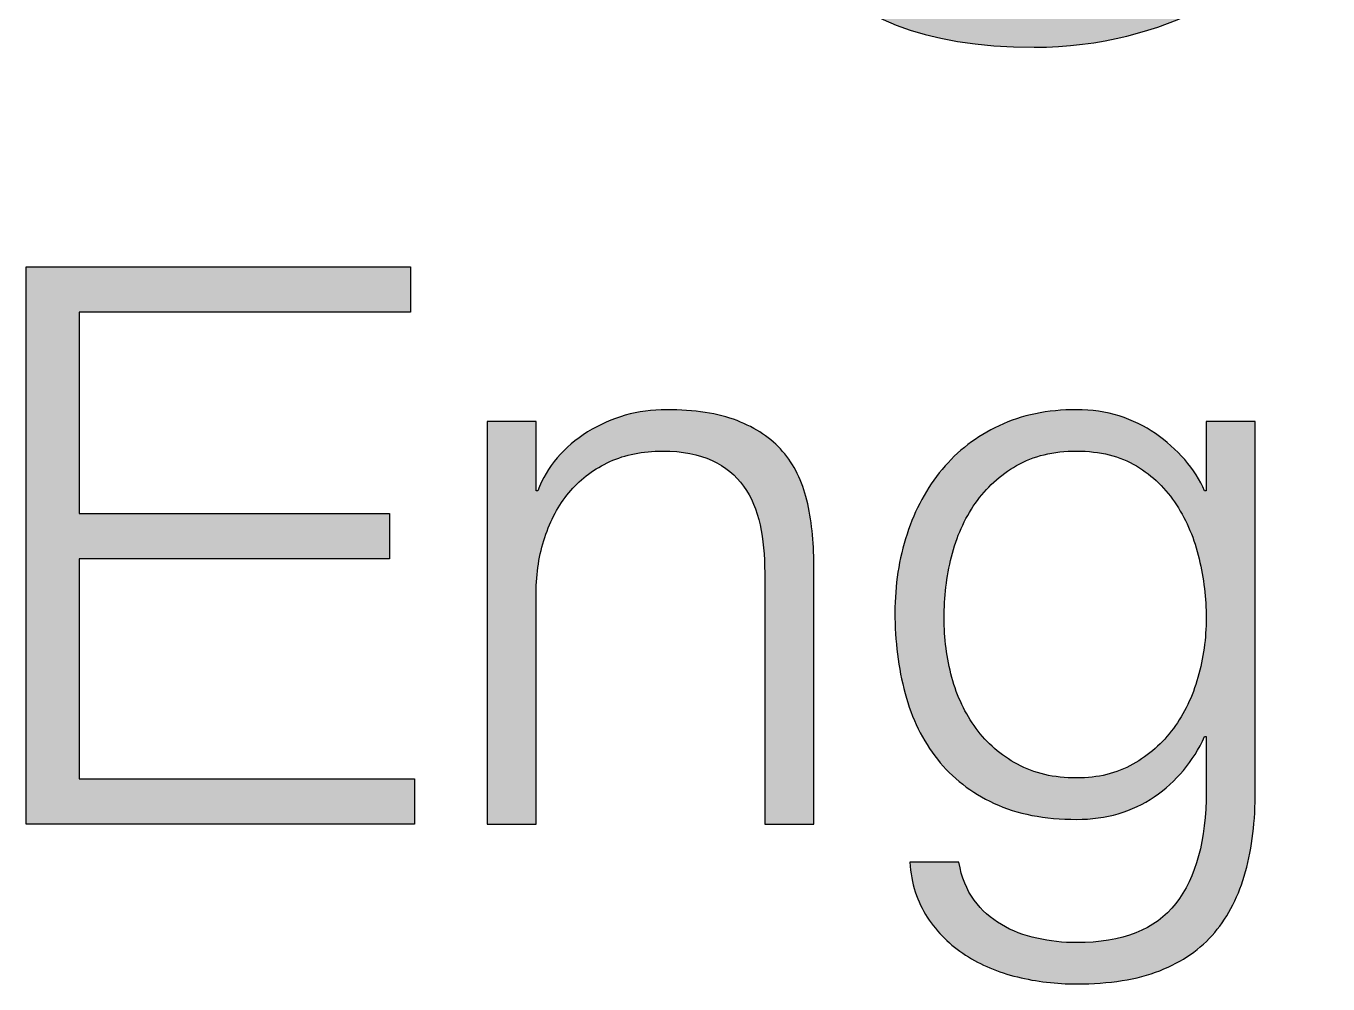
# Paper-space layout 'A1mask' of a CAD drawing. Extents: x 20 to 830, y 20 to 585.
# Drawn here: x 701.65 to 711.02, y 99.22 to 106.11 of the extents above; entities that cross this region are included whole.
import ezdxf
from ezdxf.enums import TextEntityAlignment as Align

# ---------------------------------------------------------------- set-up
doc = ezdxf.new("R2010")
doc.units = 0
doc.layers.get('0').update_dxf_attribs({"linetype": 'CONTINUOUS'})
doc.layers.get('Defpoints').update_dxf_attribs({"linetype": 'CONTINUOUS'})
doc.layers.add('JPP_Mask', color=7, linetype='CONTINUOUS')
doc.styles.add('JPP', font='arial.ttf')

# ---------------------------------------------------------------- blocks, each defined once
blk = doc.blocks.new('A1mask')
at = {"true_color": 0x0081c6}
h = blk.add_hatch(color=142, dxfattribs=at)
edge = h.paths.add_edge_path()
edge.add_spline(control_points=[(693.342, 93.8898), (693.342, 93.8898), (693.342, 97.4217), (693.342, 97.4217), (693.342, 97.8185), (693.3609, 97.8749), (693.6818, 97.8749)], knot_values=[0, 0, 0, 0, 1, 1, 1, 2, 2, 2, 2], degree=3, periodic=0)
edge.add_spline(control_points=[(693.6818, 97.8749), (693.6818, 97.8749), (694.2153, 97.8749), (694.7488, 97.8749)], knot_values=[19.5, 19.5, 19.5, 19.5, 20, 20, 20, 20], degree=3, periodic=0)
edge.add_spline(control_points=[(694.7488, 97.8749), (695.2822, 97.8749), (695.8157, 97.8749), (695.8157, 97.8749), (695.9857, 97.9882), (696.0237, 98.4984), (695.7966, 98.6686)], knot_values=[18, 18, 18, 18, 18.5, 18.5, 18.5, 19.5, 19.5, 19.5, 19.5], degree=3, periodic=0)
edge.add_spline(control_points=[(695.7966, 98.6686), (695.7966, 98.6686), (693.7002, 98.6686), (693.7002, 98.6686), (693.3798, 98.6686), (693.3609, 98.6872), (693.3609, 99.0272)], knot_values=[16, 16, 16, 16, 17, 17, 17, 18, 18, 18, 18], degree=3, periodic=0)
edge.add_spline(control_points=[(693.3609, 99.0272), (693.3609, 99.0272), (693.3609, 99.8768), (693.3609, 99.8768), (693.285, 100.0092), (693.0587, 100.0092), (692.9641, 99.9715)], knot_values=[14, 14, 14, 14, 15, 15, 15, 16, 16, 16, 16], degree=3, periodic=0)
edge.add_spline(control_points=[(692.9641, 99.9715), (692.7749, 99.5937), (692.4163, 99.0837), (692.1707, 98.857)], knot_values=[13, 13, 13, 13, 14, 14, 14, 14], degree=3, periodic=0)
edge.add_spline(control_points=[(692.1707, 98.857), (691.9816, 98.6872), (691.5103, 98.4409), (690.9617, 98.2712)], knot_values=[12, 12, 12, 12, 13, 13, 13, 13], degree=3, periodic=0)
edge.add_spline(control_points=[(690.9617, 98.2712), (690.8863, 98.158), (690.9054, 97.9505), (691.019, 97.8749)], knot_values=[11, 11, 11, 11, 12, 12, 12, 12], degree=3, periodic=0)
edge.add_spline(control_points=[(691.019, 97.8749), (691.019, 97.8749), (691.5476, 97.8749), (691.5476, 97.8749), (691.9253, 97.8749), (691.9439, 97.8371), (691.9439, 97.327)], knot_values=[9, 9, 9, 9, 10, 10, 10, 11, 11, 11, 11], degree=3, periodic=0)
edge.add_spline(control_points=[(691.9439, 97.327), (691.9439, 97.327), (691.9439, 93.0025), (691.9439, 93.0025), (691.9439, 91.8693), (692.2843, 90.9627), (693.9083, 90.9627)], knot_values=[7, 7, 7, 7, 8, 8, 8, 9, 9, 9, 9], degree=3, periodic=0)
edge.add_spline(control_points=[(693.9083, 90.9627), (694.8715, 90.9627), (695.5515, 91.4348), (695.8916, 91.8316)], knot_values=[6, 6, 6, 6, 7, 7, 7, 7], degree=3, periodic=0)
edge.add_spline(control_points=[(695.8916, 91.8316), (695.9296, 91.9448), (695.8534, 92.1524), (695.7025, 92.1524)], knot_values=[5, 5, 5, 5, 6, 6, 6, 6], degree=3, periodic=0)
edge.add_spline(control_points=[(695.7025, 92.1524), (695.6462, 92.1524), (695.4004, 91.9448), (695.2304, 91.8884)], knot_values=[4, 4, 4, 4, 5, 5, 5, 5], degree=3, periodic=0)
edge.add_spline(control_points=[(695.2304, 91.8884), (695.0793, 91.8316), (694.9091, 91.7937), (694.7204, 91.7937)], knot_values=[3, 3, 3, 3, 4, 4, 4, 4], degree=3, periodic=0)
edge.add_spline(control_points=[(694.7204, 91.7937), (693.4739, 91.7937), (693.342, 92.7944), (693.342, 93.8898)], knot_values=[2, 2, 2, 2, 3, 3, 3, 3], degree=3, periodic=0)
at = {"true_color": 0x004a91}
blk.add_hatch(color=154, dxfattribs=at).paths.add_polyline_path([(689.2703, 87.6079), (687.036, 87.6079), (687.036, 89.056), (689.4218, 89.056), (689.4218, 89.3817), (686.6544, 89.3817), (686.6544, 85.3739), (689.4497, 85.3739), (689.4497, 85.6993), (687.036, 85.6993), (687.036, 87.2825), (689.2703, 87.2825)])
h = blk.add_hatch(color=154, dxfattribs=at)
edge = h.paths.add_edge_path()
edge.add_spline(control_points=[(692.0991, 88.0543), (692.0169, 88.1495), (691.9074, 88.2235), (691.771, 88.276)], knot_values=[5, 5, 5, 5, 6, 6, 6, 6], degree=3, periodic=0)
edge.add_spline(control_points=[(691.771, 88.276), (691.6342, 88.3282), (691.4651, 88.3545), (691.2628, 88.3545)], knot_values=[4, 4, 4, 4, 5, 5, 5, 5], degree=3, periodic=0)
edge.add_spline(control_points=[(691.2628, 88.3545), (691.0572, 88.3545), (690.8679, 88.3012), (690.696, 88.1945)], knot_values=[3, 3, 3, 3, 4, 4, 4, 4], degree=3, periodic=0)
edge.add_spline(control_points=[(690.696, 88.1945), (690.5237, 88.0877), (690.404, 87.9465), (690.3368, 87.7706)], knot_values=[2, 2, 2, 2, 3, 3, 3, 3], degree=3, periodic=0)
edge.add_spline(control_points=[(690.3368, 87.7706), (690.3368, 87.7706), (690.3256, 87.7706), (690.3256, 87.7706)], knot_values=[1.00001, 1.00001, 1.00001, 1.00001, 2, 2, 2, 2], degree=3, periodic=0)
edge.add_spline(control_points=[(690.3256, 87.7706), (690.3256, 87.7706), (690.3256, 87.8955), (690.3256, 88.0204)], knot_values=[0.5, 0.5, 0.5, 0.5, 1, 1, 1, 1], degree=3, periodic=0)
edge.add_spline(control_points=[(690.3256, 88.0204), (690.3256, 88.1453), (690.3256, 88.2702), (690.3256, 88.2702), (690.3256, 88.2702), (690.3035, 88.2702), (690.2703, 88.2702)], knot_values=[22.749965, 22.749965, 22.749965, 22.749965, 23.249965, 23.249965, 23.249965, 23.5, 23.5, 23.5, 23.5], degree=3, periodic=0)
edge.add_spline(control_points=[(690.2703, 88.2702), (690.2371, 88.2702), (690.1929, 88.2702), (690.1487, 88.2702)], knot_values=[22.49997, 22.49997, 22.49997, 22.49997, 22.749965, 22.749965, 22.749965, 22.749965], degree=3, periodic=0)
edge.add_spline(control_points=[(690.1487, 88.2702), (690.1266, 88.2702), (690.1045, 88.2702), (690.0838, 88.2702)], knot_values=[22.374972, 22.374972, 22.374972, 22.374972, 22.49997, 22.49997, 22.49997, 22.49997], degree=3, periodic=0)
edge.add_spline(control_points=[(690.0838, 88.2702), (690.0631, 88.2702), (690.0437, 88.2702), (690.0271, 88.2702)], knot_values=[22.249975, 22.249975, 22.249975, 22.249975, 22.374972, 22.374972, 22.374972, 22.374972], degree=3, periodic=0)
edge.add_spline(control_points=[(690.0271, 88.2702), (690.0189, 88.2702), (690.0113, 88.2702), (690.0045, 88.2702)], knot_values=[22.187476, 22.187476, 22.187476, 22.187476, 22.249975, 22.249975, 22.249975, 22.249975], degree=3, periodic=0)
edge.add_spline(control_points=[(690.0045, 88.2702), (689.9978, 88.2702), (689.9919, 88.2702), (689.9871, 88.2702)], knot_values=[22.124977, 22.124977, 22.124977, 22.124977, 22.187476, 22.187476, 22.187476, 22.187476], degree=3, periodic=0)
edge.add_spline(control_points=[(689.9719, 88.2702), (689.9719, 88.2702), (689.9719, 88.2702), (689.9719, 88.2702), (689.9719, 88.2702), (689.9719, 88.2702), (689.9719, 88.2702)], knot_values=[21.99998, 21.99998, 21.99998, 21.99998, 22.001425, 22.001425, 22.001425, 22.001445, 22.001445, 22.001445, 22.001445], degree=3, periodic=0)
edge.add_spline(control_points=[(689.9719, 88.2702), (689.9719, 88.2702), (689.9719, 87.5461), (689.9719, 86.822)], knot_values=[21.49999, 21.49999, 21.49999, 21.49999, 21.99998, 21.99998, 21.99998, 21.99998], degree=3, periodic=0)
edge.add_spline(control_points=[(689.9719, 86.822), (689.9719, 86.0979), (689.9719, 85.3739), (689.9719, 85.3739), (689.9719, 85.3739), (689.9719, 85.3739), (689.9719, 85.3739)], knot_values=[20.999023, 20.999023, 20.999023, 20.999023, 21.499013, 21.499013, 21.499013, 21.49999, 21.49999, 21.49999, 21.49999], degree=3, periodic=0)
edge.add_spline(control_points=[(689.9806, 85.3739), (689.9825, 85.3739), (689.9847, 85.3739), (689.9871, 85.3739)], knot_values=[20.875003, 20.875003, 20.875003, 20.875003, 20.906252, 20.906252, 20.906252, 20.906252], degree=3, periodic=0)
edge.add_spline(control_points=[(689.9871, 85.3739), (689.9919, 85.3739), (689.9978, 85.3739), (690.0045, 85.3739)], knot_values=[20.812504, 20.812504, 20.812504, 20.812504, 20.875003, 20.875003, 20.875003, 20.875003], degree=3, periodic=0)
edge.add_spline(control_points=[(690.0045, 85.3739), (690.0113, 85.3739), (690.0189, 85.3739), (690.0272, 85.3739)], knot_values=[20.750005, 20.750005, 20.750005, 20.750005, 20.812504, 20.812504, 20.812504, 20.812504], degree=3, periodic=0)
edge.add_spline(control_points=[(690.0272, 85.3739), (690.0437, 85.3739), (690.0631, 85.3739), (690.0838, 85.3739)], knot_values=[20.625007, 20.625007, 20.625007, 20.625007, 20.750005, 20.750005, 20.750005, 20.750005], degree=3, periodic=0)
edge.add_spline(control_points=[(690.0838, 85.3739), (690.1045, 85.3739), (690.1266, 85.3739), (690.1487, 85.3739)], knot_values=[20.50001, 20.50001, 20.50001, 20.50001, 20.625008, 20.625008, 20.625008, 20.625008], degree=3, periodic=0)
edge.add_spline(control_points=[(690.1487, 85.3739), (690.1929, 85.3739), (690.2372, 85.3739), (690.2703, 85.3739)], knot_values=[20.250015, 20.250015, 20.250015, 20.250015, 20.50001, 20.50001, 20.50001, 20.50001], degree=3, periodic=0)
edge.add_spline(control_points=[(690.2703, 85.3739), (690.3035, 85.3739), (690.3256, 85.3739), (690.3256, 85.3739), (690.3256, 85.3739), (690.3256, 85.3739), (690.3256, 85.3739)], knot_values=[19.999654, 19.999654, 19.999654, 19.999654, 20.249669, 20.249669, 20.249669, 20.250015, 20.250015, 20.250015, 20.250015], degree=3, periodic=0)
edge.add_spline(control_points=[(690.3256, 85.3847), (690.3256, 85.387), (690.3256, 85.3898), (690.3256, 85.3929)], knot_values=[19.937521, 19.937521, 19.937521, 19.937521, 19.953146, 19.953146, 19.953146, 19.953146], degree=3, periodic=0)
edge.add_spline(control_points=[(690.3256, 85.3929), (690.3256, 85.399), (690.3256, 85.4067), (690.3256, 85.4156)], knot_values=[19.906272, 19.906272, 19.906272, 19.906272, 19.937521, 19.937521, 19.937521, 19.937521], degree=3, periodic=0)
edge.add_spline(control_points=[(690.3256, 85.4156), (690.3256, 85.4246), (690.3256, 85.4349), (690.3256, 85.4465)], knot_values=[19.875023, 19.875023, 19.875023, 19.875023, 19.906272, 19.906272, 19.906272, 19.906272], degree=3, periodic=0)
edge.add_spline(control_points=[(690.3256, 85.4465), (690.3256, 85.4696), (690.3256, 85.4976), (690.3256, 85.5298)], knot_values=[19.812524, 19.812524, 19.812524, 19.812524, 19.875023, 19.875023, 19.875023, 19.875023], degree=3, periodic=0)
edge.add_spline(control_points=[(690.3256, 85.5298), (690.3256, 85.562), (690.3256, 85.5982), (690.3256, 85.6378)], knot_values=[19.750025, 19.750025, 19.750025, 19.750025, 19.812524, 19.812524, 19.812524, 19.812524], degree=3, periodic=0)
edge.add_spline(control_points=[(690.3256, 85.6378), (690.3256, 85.717), (690.3256, 85.8094), (690.3256, 85.9084)], knot_values=[19.625028, 19.625028, 19.625028, 19.625028, 19.750025, 19.750025, 19.750025, 19.750025], degree=3, periodic=0)
edge.add_spline(control_points=[(690.3256, 85.9084), (690.3256, 86.0074), (690.3256, 86.113), (690.3256, 86.2186)], knot_values=[19.50003, 19.50003, 19.50003, 19.50003, 19.625028, 19.625028, 19.625028, 19.625028], degree=3, periodic=0)
edge.add_spline(control_points=[(690.3256, 86.2186), (690.3256, 86.4298), (690.3256, 86.641), (690.3256, 86.7995)], knot_values=[19.250035, 19.250035, 19.250035, 19.250035, 19.50003, 19.50003, 19.50003, 19.50003], degree=3, periodic=0)
edge.add_spline(control_points=[(690.3256, 86.7995), (690.3256, 86.9579), (690.3256, 87.0635), (690.3256, 87.0635), (690.329, 87.2057), (690.3525, 87.3374), (690.3955, 87.4592)], knot_values=[18, 18, 18, 18, 18.250035, 18.250035, 18.250035, 19.250035, 19.250035, 19.250035, 19.250035], degree=3, periodic=0)
edge.add_spline(control_points=[(690.3955, 87.4592), (690.4385, 87.5806), (690.4985, 87.6856), (690.5752, 87.7736)], knot_values=[17, 17, 17, 17, 18, 18, 18, 18], degree=3, periodic=0)
edge.add_spline(control_points=[(690.5752, 87.7736), (690.652, 87.8613), (690.7454, 87.9305), (690.8559, 87.9813)], knot_values=[16, 16, 16, 16, 17, 17, 17, 17], degree=3, periodic=0)
edge.add_spline(control_points=[(690.8559, 87.9813), (690.9661, 88.0318), (691.0926, 88.057), (691.2349, 88.057), (691.3771, 88.057), (691.4958, 88.0345), (691.5913, 87.9895)], knot_values=[14, 14, 14, 14, 15, 15, 15, 16, 16, 16, 16], degree=3, periodic=0)
edge.add_spline(control_points=[(691.5913, 87.9895), (691.6868, 87.9448), (691.7625, 87.8831), (691.8188, 87.8043)], knot_values=[13, 13, 13, 13, 14, 14, 14, 14], degree=3, periodic=0)
edge.add_spline(control_points=[(691.8188, 87.8043), (691.8747, 87.7259), (691.9139, 87.6331), (691.9364, 87.5263)], knot_values=[12, 12, 12, 12, 13, 13, 13, 13], degree=3, periodic=0)
edge.add_spline(control_points=[(691.9364, 87.5263), (691.9589, 87.4199), (691.9702, 87.3047), (691.9702, 87.1812)], knot_values=[11, 11, 11, 11, 12, 12, 12, 12], degree=3, periodic=0)
edge.add_spline(control_points=[(691.9702, 87.1812), (691.9702, 87.1812), (691.9702, 85.3739), (691.9702, 85.3739), (691.9702, 85.3739), (692.0586, 85.3739), (692.147, 85.3739)], knot_values=[9.5, 9.5, 9.5, 9.5, 10.5, 10.5, 10.5, 11, 11, 11, 11], degree=3, periodic=0)
edge.add_spline(control_points=[(692.147, 85.3739), (692.2355, 85.3739), (692.3239, 85.3739), (692.3239, 85.3739), (692.3239, 85.3739), (692.3239, 85.8398), (692.3239, 86.3057)], knot_values=[8.5, 8.5, 8.5, 8.5, 9, 9, 9, 9.5, 9.5, 9.5, 9.5], degree=3, periodic=0)
edge.add_spline(control_points=[(692.3239, 86.3057), (692.3239, 86.7716), (692.3239, 87.2375), (692.3239, 87.2375), (692.3239, 87.4094), (692.3068, 87.5649), (692.2734, 87.7034)], knot_values=[7, 7, 7, 7, 7.5, 7.5, 7.5, 8.5, 8.5, 8.5, 8.5], degree=3, periodic=0)
edge.add_spline(control_points=[(692.2734, 87.7034), (692.2396, 87.8418), (692.1817, 87.9588), (692.0991, 88.0543)], knot_values=[6, 6, 6, 6, 7, 7, 7, 7], degree=3, periodic=0)
h = blk.add_hatch(color=154, dxfattribs=at)
edge = h.paths.add_edge_path()
edge.add_spline(control_points=[(695.5009, 85.6096), (695.5009, 85.6096), (695.5009, 88.2702), (695.5009, 88.2702), (695.5009, 88.2702), (695.4125, 88.2702), (695.3241, 88.2702)], knot_values=[32.5, 32.5, 32.5, 32.5, 33.5, 33.5, 33.5, 34, 34, 34, 34], degree=3, periodic=0)
edge.add_spline(control_points=[(695.3241, 88.2702), (695.2356, 88.2702), (695.1472, 88.2702), (695.1472, 88.2702), (695.1472, 88.2702), (695.1472, 88.1453), (695.1472, 88.0204)], knot_values=[31.5, 31.5, 31.5, 31.5, 32, 32, 32, 32.5, 32.5, 32.5, 32.5], degree=3, periodic=0)
edge.add_spline(control_points=[(695.1472, 88.0204), (695.1472, 87.8955), (695.1472, 87.7706), (695.1472, 87.7706), (695.1472, 87.7706), (695.1472, 87.7706), (695.1472, 87.7706)], knot_values=[30.99999, 30.99999, 30.99999, 30.99999, 31.249995, 31.249995, 31.249995, 31.5, 31.5, 31.5, 31.5], degree=3, periodic=0)
edge.add_spline(control_points=[(695.1472, 87.7706), (695.1472, 87.7706), (695.136, 87.7706), (695.136, 87.7706)], knot_values=[30.00001, 30.00001, 30.00001, 30.00001, 30.99999, 30.99999, 30.99999, 30.99999], degree=3, periodic=0)
edge.add_spline(control_points=[(695.136, 87.7706), (695.1022, 87.8493), (695.0548, 87.924), (694.993, 87.9953)], knot_values=[29, 29, 29, 29, 30, 30, 30, 30], degree=3, periodic=0)
edge.add_spline(control_points=[(694.993, 87.9953), (694.9313, 88.0663), (694.8611, 88.129), (694.7823, 88.1832)], knot_values=[28, 28, 28, 28, 29, 29, 29, 29], degree=3, periodic=0)
edge.add_spline(control_points=[(694.7823, 88.1832), (694.7038, 88.2375), (694.6169, 88.2794), (694.5214, 88.3094), (694.4259, 88.3394), (694.3239, 88.3545), (694.2154, 88.3545)], knot_values=[26, 26, 26, 26, 27, 27, 27, 28, 28, 28, 28], degree=3, periodic=0)
edge.add_spline(control_points=[(694.2154, 88.3545), (694.0057, 88.3545), (693.8198, 88.3159), (693.6568, 88.2395)], knot_values=[25, 25, 25, 25, 26, 26, 26, 26], degree=3, periodic=0)
edge.add_spline(control_points=[(693.6568, 88.2395), (693.4941, 88.1628), (693.3576, 88.0577), (693.2471, 87.9251)], knot_values=[24, 24, 24, 24, 25, 25, 25, 25], degree=3, periodic=0)
edge.add_spline(control_points=[(693.2471, 87.9251), (693.1366, 87.792), (693.0524, 87.6369), (692.9944, 87.4592), (692.9364, 87.2815), (692.9074, 87.0932), (692.9074, 86.895)], knot_values=[22, 22, 22, 22, 23, 23, 23, 24, 24, 24, 24], degree=3, periodic=0)
edge.add_spline(control_points=[(692.9074, 86.895), (692.9074, 86.689), (692.932, 86.4957), (692.9804, 86.3139)], knot_values=[21, 21, 21, 21, 22, 22, 22, 22], degree=3, periodic=0)
edge.add_spline(control_points=[(692.9804, 86.3139), (693.0292, 86.1324), (693.107, 85.9745), (693.2134, 85.8398)], knot_values=[20, 20, 20, 20, 21, 21, 21, 21], degree=3, periodic=0)
edge.add_spline(control_points=[(693.2134, 85.8398), (693.3201, 85.7051), (693.4559, 85.5993), (693.6206, 85.5226)], knot_values=[19, 19, 19, 19, 20, 20, 20, 20], degree=3, periodic=0)
edge.add_spline(control_points=[(693.6206, 85.5226), (693.785, 85.4459), (693.9835, 85.4073), (694.2154, 85.4073)], knot_values=[18, 18, 18, 18, 19, 19, 19, 19], degree=3, periodic=0)
edge.add_spline(control_points=[(694.2154, 85.4073), (694.4289, 85.4073), (694.6148, 85.4615), (694.7741, 85.5703)], knot_values=[17, 17, 17, 17, 18, 18, 18, 18], degree=3, periodic=0)
edge.add_spline(control_points=[(694.7741, 85.5703), (694.933, 85.6788), (695.0538, 85.8227), (695.136, 86.0025)], knot_values=[16, 16, 16, 16, 17, 17, 17, 17], degree=3, periodic=0)
edge.add_spline(control_points=[(695.136, 86.0025), (695.136, 86.0025), (695.1472, 86.0025), (695.1472, 86.0025)], knot_values=[15.00001, 15.00001, 15.00001, 15.00001, 16, 16, 16, 16], degree=3, periodic=0)
edge.add_spline(control_points=[(695.1472, 86.0025), (695.1472, 86.0025), (695.1472, 85.9042), (695.1472, 85.806)], knot_values=[14.5, 14.5, 14.5, 14.5, 15, 15, 15, 15], degree=3, periodic=0)
edge.add_spline(control_points=[(695.1472, 85.806), (695.1472, 85.7078), (695.1472, 85.6096), (695.1472, 85.6096), (695.1472, 85.2579), (695.0742, 84.9885), (694.9282, 84.8012), (694.7823, 84.614), (694.5445, 84.5205), (694.2154, 84.5205)], knot_values=[12, 12, 12, 12, 12.5, 12.5, 12.5, 13.5, 13.5, 13.5, 14.5, 14.5, 14.5, 14.5], degree=3, periodic=0)
edge.add_spline(control_points=[(694.2154, 84.5205), (694.1182, 84.5205), (694.0227, 84.5308), (693.9293, 84.5516)], knot_values=[11, 11, 11, 11, 12, 12, 12, 12], degree=3, periodic=0)
edge.add_spline(control_points=[(693.9293, 84.5516), (693.8355, 84.572), (693.7505, 84.6048), (693.6738, 84.6498)], knot_values=[10, 10, 10, 10, 11, 11, 11, 11], degree=3, periodic=0)
edge.add_spline(control_points=[(693.6738, 84.6498), (693.5971, 84.6945), (693.5316, 84.7535), (693.4774, 84.8265), (693.4231, 84.8995), (693.3866, 84.9902), (693.3679, 85.0986)], knot_values=[8, 8, 8, 8, 9, 9, 9, 10, 10, 10, 10], degree=3, periodic=0)
edge.add_spline(control_points=[(693.3679, 85.0986), (693.3679, 85.0986), (693.0142, 85.0986), (693.0142, 85.0986), (693.0254, 84.9455), (693.0674, 84.8135), (693.1404, 84.703), (693.2134, 84.5925), (693.3051, 84.5018), (693.4156, 84.4308)], knot_values=[5, 5, 5, 5, 6, 6, 6, 7, 7, 7, 8, 8, 8, 8], degree=3, periodic=0)
edge.add_spline(control_points=[(693.4156, 84.4308), (693.5258, 84.3596), (693.6503, 84.3074), (693.7887, 84.2736), (693.9272, 84.2398), (694.0694, 84.2231), (694.2154, 84.2231)], knot_values=[3, 3, 3, 3, 4, 4, 4, 5, 5, 5, 5], degree=3, periodic=0)
edge.add_spline(control_points=[(694.2154, 84.2231), (694.4511, 84.2231), (694.6506, 84.2549), (694.8133, 84.3186)], knot_values=[2, 2, 2, 2, 3, 3, 3, 3], degree=3, periodic=0)
edge.add_spline(control_points=[(694.8133, 84.3186), (694.976, 84.3821), (695.108, 84.4738), (695.2089, 84.5935), (695.3099, 84.7132), (695.3839, 84.8592), (695.4306, 85.0315)], knot_values=[0, 0, 0, 0, 1, 1, 1, 2, 2, 2, 2], degree=3, periodic=0)
edge.add_spline(control_points=[(695.4306, 85.0315), (695.4774, 85.2037), (695.5009, 85.3964), (695.5009, 85.6096)], knot_values=[34, 34, 34, 34, 35, 35, 35, 35], degree=3, periodic=0)
edge = h.paths.add_edge_path(flags=16)
edge.add_spline(control_points=[(695.1472, 86.8558), (695.1472, 86.7098), (695.1278, 86.5676), (695.0882, 86.4291)], knot_values=[2, 2, 2, 2, 3, 3, 3, 3], degree=3, periodic=0)
edge.add_spline(control_points=[(695.0882, 86.4291), (695.049, 86.2907), (694.99, 86.1682), (694.9115, 86.0615)], knot_values=[1, 1, 1, 1, 2, 2, 2, 2], degree=3, periodic=0)
edge.add_spline(control_points=[(694.9115, 86.0615), (694.8327, 85.9547), (694.7355, 85.8688), (694.6196, 85.8033)], knot_values=[0, 0, 0, 0, 1, 1, 1, 1], degree=3, periodic=0)
edge.add_spline(control_points=[(694.6196, 85.8033), (694.5036, 85.7378), (694.3689, 85.7051), (694.2154, 85.7051)], knot_values=[15, 15, 15, 15, 16, 16, 16, 16], degree=3, periodic=0)
edge.add_spline(control_points=[(694.2154, 85.7051), (694.0507, 85.7051), (693.9085, 85.7378), (693.7887, 85.8033), (693.669, 85.8688), (693.5698, 85.9547), (693.4913, 86.0615), (693.4129, 86.1682), (693.3546, 86.2907), (693.3174, 86.4291)], knot_values=[12, 12, 12, 12, 13, 13, 13, 14, 14, 14, 15, 15, 15, 15], degree=3, periodic=0)
edge.add_spline(control_points=[(693.3174, 86.4291), (693.2799, 86.5676), (693.2611, 86.7098), (693.2611, 86.8558)], knot_values=[11, 11, 11, 11, 12, 12, 12, 12], degree=3, periodic=0)
edge.add_spline(control_points=[(693.2611, 86.8558), (693.2611, 87.0052), (693.2789, 87.1522), (693.3147, 87.2965)], knot_values=[10, 10, 10, 10, 11, 11, 11, 11], degree=3, periodic=0)
edge.add_spline(control_points=[(693.3147, 87.2965), (693.3501, 87.4404), (693.4071, 87.5686), (693.4859, 87.6809)], knot_values=[9, 9, 9, 9, 10, 10, 10, 10], degree=3, periodic=0)
edge.add_spline(control_points=[(693.4859, 87.6809), (693.5643, 87.7931), (693.6636, 87.8838), (693.7833, 87.953), (693.903, 88.0223), (694.0469, 88.057), (694.2154, 88.057), (694.3839, 88.057), (694.5272, 88.0212), (694.6448, 87.9503)], knot_values=[6, 6, 6, 6, 7, 7, 7, 8, 8, 8, 9, 9, 9, 9], degree=3, periodic=0)
edge.add_spline(control_points=[(694.6448, 87.9503), (694.7628, 87.8794), (694.859, 87.7856), (694.934, 87.6696)], knot_values=[5, 5, 5, 5, 6, 6, 6, 6], degree=3, periodic=0)
edge.add_spline(control_points=[(694.934, 87.6696), (695.0087, 87.5536), (695.063, 87.4244), (695.0967, 87.2825)], knot_values=[4, 4, 4, 4, 5, 5, 5, 5], degree=3, periodic=0)
edge.add_spline(control_points=[(695.0967, 87.2825), (695.1305, 87.1399), (695.1472, 86.998), (695.1472, 86.8558)], knot_values=[3, 3, 3, 3, 4, 4, 4, 4], degree=3, periodic=0)
at = {"layer": 'Defpoints', "color": 154, "true_color": 0x004a91}
blk.add_lwpolyline([(689.4218, 89.3817), (689.4218, 89.056), (687.036, 89.056), (687.036, 87.6079), (689.2703, 87.6079), (689.2703, 87.2825), (687.036, 87.2825), (687.036, 85.6993), (689.4497, 85.6993), (689.4497, 85.3739), (686.6544, 85.3739), (686.6544, 89.3817), (689.4218, 89.3817)], dxfattribs=at)
at = {"layer": 'Defpoints', "color": 142, "true_color": 0x0081c6}
blk.add_open_spline([(693.6818, 97.8749), (693.3609, 97.8749), (693.342, 97.8185), (693.342, 97.4217), (693.342, 97.4217), (693.342, 93.8898), (693.342, 93.8898), (693.342, 92.7944), (693.4739, 91.7937), (694.7204, 91.7937), (694.9091, 91.7937), (695.0793, 91.8316), (695.2304, 91.8884), (695.4004, 91.9448), (695.6462, 92.1524), (695.7025, 92.1524), (695.8534, 92.1524), (695.9296, 91.9448), (695.8916, 91.8316), (695.5515, 91.4348), (694.8715, 90.9627), (693.9083, 90.9627), (692.2843, 90.9627), (691.9439, 91.8693), (691.9439, 93.0025), (691.9439, 93.0025), (691.9439, 97.327), (691.9439, 97.327), (691.9439, 97.8371), (691.9253, 97.8749), (691.5476, 97.8749), (691.5476, 97.8749), (691.019, 97.8749), (691.019, 97.8749), (690.9054, 97.9505), (690.8863, 98.158), (690.9617, 98.2712), (691.5103, 98.4409), (691.9816, 98.6872), (692.1707, 98.857), (692.4163, 99.0837), (692.7749, 99.5937), (692.9641, 99.9715), (693.0587, 100.0092), (693.285, 100.0092), (693.3609, 99.8768), (693.3609, 99.8768), (693.3609, 99.0272), (693.3609, 99.0272), (693.3609, 98.6872), (693.3798, 98.6686), (693.7002, 98.6686), (693.7002, 98.6686), (695.7966, 98.6686), (695.7966, 98.6686), (696.0237, 98.4984), (695.9857, 97.9882), (695.8157, 97.8749), (695.8157, 97.8749), (693.6818, 97.8749), (693.6818, 97.8749)], degree=3, knots=[0, 0, 0, 0, 1, 1, 1, 2, 2, 2, 3, 3, 3, 4, 4, 4, 5, 5, 5, 6, 6, 6, 7, 7, 7, 8, 8, 8, 9, 9, 9, 10, 10, 10, 11, 11, 11, 12, 12, 12, 13, 13, 13, 14, 14, 14, 15, 15, 15, 16, 16, 16, 17, 17, 17, 18, 18, 18, 19, 19, 19, 20, 20, 20, 20], dxfattribs=at)
at = {"layer": 'Defpoints', "color": 154, "true_color": 0x004a91}
for points, knots in [([(690.3256, 88.2702), (690.3256, 88.2702), (690.3256, 87.7706), (690.3256, 87.7706), (690.3256, 87.7706), (690.3368, 87.7706), (690.3368, 87.7706), (690.404, 87.9465), (690.5237, 88.0877), (690.696, 88.1945), (690.8679, 88.3012), (691.0572, 88.3545), (691.2628, 88.3545), (691.4651, 88.3545), (691.6342, 88.3282), (691.771, 88.276), (691.9074, 88.2235), (692.0169, 88.1495), (692.0991, 88.0543), (692.1817, 87.9588), (692.2396, 87.8418), (692.2734, 87.7034), (692.3068, 87.5649), (692.3239, 87.4094), (692.3239, 87.2375), (692.3239, 87.2375), (692.3239, 85.3739), (692.3239, 85.3739), (692.3239, 85.3739), (691.9702, 85.3739), (691.9702, 85.3739), (691.9702, 85.3739), (691.9702, 87.1812), (691.9702, 87.1812), (691.9702, 87.3047), (691.9589, 87.4199), (691.9364, 87.5263), (691.9139, 87.6331), (691.8747, 87.7259), (691.8188, 87.8043), (691.7625, 87.8831), (691.6868, 87.9448), (691.5913, 87.9895), (691.4958, 88.0345), (691.3771, 88.057), (691.2349, 88.057), (691.0926, 88.057), (690.9661, 88.0318), (690.8559, 87.9813), (690.7454, 87.9305), (690.652, 87.8613), (690.5752, 87.7736), (690.4985, 87.6856), (690.4385, 87.5806), (690.3955, 87.4592), (690.3525, 87.3374), (690.329, 87.2057), (690.3256, 87.0635), (690.3256, 87.0635), (690.3256, 85.3739), (690.3256, 85.3739), (690.3256, 85.3739), (689.9719, 85.3739), (689.9719, 85.3739), (689.9719, 85.3739), (689.9719, 88.2702), (689.9719, 88.2702), (689.9719, 88.2702), (690.3256, 88.2702), (690.3256, 88.2702)], [0, 0, 0, 0, 1, 1, 1, 2, 2, 2, 3, 3, 3, 4, 4, 4, 5, 5, 5, 6, 6, 6, 7, 7, 7, 8, 8, 8, 9, 9, 9, 10, 10, 10, 11, 11, 11, 12, 12, 12, 13, 13, 13, 14, 14, 14, 15, 15, 15, 16, 16, 16, 17, 17, 17, 18, 18, 18, 19, 19, 19, 20, 20, 20, 21, 21, 21, 22, 22, 22, 23, 23, 23, 23]), ([(695.4306, 85.0315), (695.3839, 84.8592), (695.3099, 84.7132), (695.2089, 84.5935), (695.108, 84.4738), (694.976, 84.3821), (694.8133, 84.3186), (694.6506, 84.2549), (694.4511, 84.2231), (694.2154, 84.2231), (694.0694, 84.2231), (693.9272, 84.2398), (693.7887, 84.2736), (693.6503, 84.3074), (693.5258, 84.3596), (693.4156, 84.4308), (693.3051, 84.5018), (693.2134, 84.5925), (693.1404, 84.703), (693.0674, 84.8135), (693.0254, 84.9455), (693.0142, 85.0986), (693.0142, 85.0986), (693.3679, 85.0986), (693.3679, 85.0986), (693.3866, 84.9902), (693.4231, 84.8995), (693.4774, 84.8265), (693.5316, 84.7535), (693.5971, 84.6945), (693.6738, 84.6498), (693.7505, 84.6048), (693.8355, 84.572), (693.9293, 84.5516), (694.0227, 84.5308), (694.1182, 84.5205), (694.2154, 84.5205), (694.5445, 84.5205), (694.7823, 84.614), (694.9282, 84.8012), (695.0742, 84.9885), (695.1472, 85.2579), (695.1472, 85.6096), (695.1472, 85.6096), (695.1472, 86.0025), (695.1472, 86.0025), (695.1472, 86.0025), (695.136, 86.0025), (695.136, 86.0025), (695.0538, 85.8227), (694.933, 85.6788), (694.7741, 85.5703), (694.6148, 85.4615), (694.4289, 85.4073), (694.2154, 85.4073), (693.9835, 85.4073), (693.785, 85.4459), (693.6206, 85.5226), (693.4559, 85.5993), (693.3201, 85.7051), (693.2134, 85.8398), (693.107, 85.9745), (693.0292, 86.1324), (692.9804, 86.3139), (692.932, 86.4957), (692.9074, 86.689), (692.9074, 86.895), (692.9074, 87.0932), (692.9364, 87.2815), (692.9944, 87.4592), (693.0524, 87.6369), (693.1366, 87.792), (693.2471, 87.9251), (693.3576, 88.0577), (693.4941, 88.1628), (693.6568, 88.2395), (693.8198, 88.3159), (694.0057, 88.3545), (694.2154, 88.3545), (694.3239, 88.3545), (694.4259, 88.3394), (694.5214, 88.3094), (694.6169, 88.2794), (694.7038, 88.2375), (694.7823, 88.1832), (694.8611, 88.129), (694.9313, 88.0663), (694.993, 87.9953), (695.0548, 87.924), (695.1022, 87.8493), (695.136, 87.7706), (695.136, 87.7706), (695.1472, 87.7706), (695.1472, 87.7706), (695.1472, 87.7706), (695.1472, 88.2702), (695.1472, 88.2702), (695.1472, 88.2702), (695.5009, 88.2702), (695.5009, 88.2702), (695.5009, 88.2702), (695.5009, 85.6096), (695.5009, 85.6096), (695.5009, 85.3964), (695.4774, 85.2037), (695.4306, 85.0315)], [0, 0, 0, 0, 1, 1, 1, 2, 2, 2, 3, 3, 3, 4, 4, 4, 5, 5, 5, 6, 6, 6, 7, 7, 7, 8, 8, 8, 9, 9, 9, 10, 10, 10, 11, 11, 11, 12, 12, 12, 13, 13, 13, 14, 14, 14, 15, 15, 15, 16, 16, 16, 17, 17, 17, 18, 18, 18, 19, 19, 19, 20, 20, 20, 21, 21, 21, 22, 22, 22, 23, 23, 23, 24, 24, 24, 25, 25, 25, 26, 26, 26, 27, 27, 27, 28, 28, 28, 29, 29, 29, 30, 30, 30, 31, 31, 31, 32, 32, 32, 33, 33, 33, 34, 34, 34, 35, 35, 35, 35]), ([(694.6196, 85.8033), (694.7355, 85.8688), (694.8327, 85.9547), (694.9115, 86.0615), (694.99, 86.1682), (695.049, 86.2907), (695.0882, 86.4291), (695.1278, 86.5676), (695.1472, 86.7098), (695.1472, 86.8558), (695.1472, 86.998), (695.1305, 87.1399), (695.0967, 87.2825), (695.063, 87.4244), (695.0087, 87.5536), (694.934, 87.6696), (694.859, 87.7856), (694.7628, 87.8794), (694.6448, 87.9503), (694.5272, 88.0212), (694.3839, 88.057), (694.2154, 88.057), (694.0469, 88.057), (693.903, 88.0223), (693.7833, 87.953), (693.6636, 87.8838), (693.5643, 87.7931), (693.4859, 87.6809), (693.4071, 87.5686), (693.3501, 87.4404), (693.3147, 87.2965), (693.2789, 87.1522), (693.2611, 87.0052), (693.2611, 86.8558), (693.2611, 86.7098), (693.2799, 86.5676), (693.3174, 86.4291), (693.3546, 86.2907), (693.4129, 86.1682), (693.4913, 86.0615), (693.5698, 85.9547), (693.669, 85.8688), (693.7887, 85.8033), (693.9085, 85.7378), (694.0507, 85.7051), (694.2154, 85.7051), (694.3689, 85.7051), (694.5036, 85.7378), (694.6196, 85.8033)], [0, 0, 0, 0, 1, 1, 1, 2, 2, 2, 3, 3, 3, 4, 4, 4, 5, 5, 5, 6, 6, 6, 7, 7, 7, 8, 8, 8, 9, 9, 9, 10, 10, 10, 11, 11, 11, 12, 12, 12, 13, 13, 13, 14, 14, 14, 15, 15, 15, 16, 16, 16, 16])]:
    blk.add_open_spline(points, degree=3, knots=knots, dxfattribs=at)
at = {"color": 7, "style": 'JPP'}
for tag, p in [('Client', (748, 120)), ('Project1', (748, 95)), ('Project2', (748, 87.5)), ('Project3', (748, 80)), ('Title1', (748, 62.5)), ('Title2', (748, 55)), ('Title3', (748, 47.5)), ('Status', (640, 12.5))]:
    blk.add_attdef(tag, text='', height=3.5, dxfattribs=at).set_placement(p, align=Align.MIDDLE_LEFT)
at = {"color": 2, "style": 'JPP'}
for tag, p in [('Scale', (667.5, 30)), ('Checked', (757.5, 30)), ('Drawn', (712.5, 30)), ('Date', (802.5, 30))]:
    blk.add_attdef(tag, text='', height=2, dxfattribs=at).set_placement(p, align=Align.MIDDLE_CENTER)
at = {"color": 6, "style": 'JPP'}
for tag, p in [('Ref', (730, 12.5)), ('DrgNo.', (772, 12.5))]:
    blk.add_attdef(tag, text='', height=4, dxfattribs=at).set_placement(p, align=Align.MIDDLE_LEFT)
blk.add_attdef('Rev', text='', height=4, dxfattribs=at).set_placement((806.2747, 12.5), align=Align.MIDDLE_CENTER)

psp = doc.layouts.new('A1mask')

# ---------------------------------------------------------------- block references
at = {"layer": 'JPP_Mask'}
psp.add_blockref('A1mask', (15, 15), dxfattribs=at)

doc.saveas('drawing.dxf')
